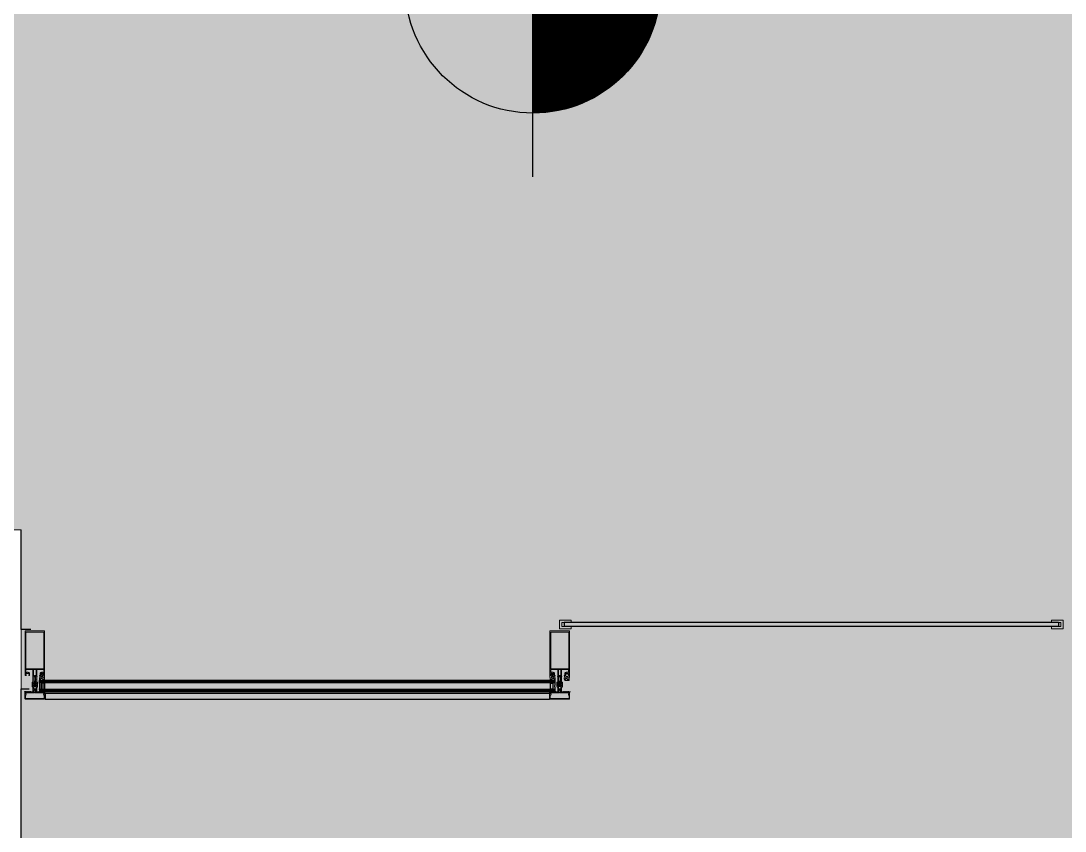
# Model space of a CAD drawing. Header units: metres. Extents: x -11920 to 1298, y -8631 to 433.
# Drawn here: x -1672 to -1403.4, y -8363.4 to -8154.9 of the extents above; entities that cross this region are included whole.
import ezdxf
from ezdxf.enums import TextEntityAlignment as Align

# ---------------------------------------------------------------- set-up
doc = ezdxf.new("R2010")
doc.units = ezdxf.units.M
doc.header["$LTSCALE"] = 0.01
doc.header["$MEASUREMENT"] = 0
doc.layers.get('0').update_dxf_attribs({"color": 30, "lineweight": 0})
for name, color, linetype in [('AG-ELEV-02', 152, 'Continuous'), ('CAM', 1, 'Continuous'), ('V-0_Notation_Level_200', 2, 'Continuous')]:
    doc.layers.add(name, color=color, linetype=linetype)
doc.layers.add('AG-Profile_Aluminium', color=122, linetype='Continuous', lineweight=9)
doc.layers.add('DOS-AG-Floor_PVC', color=91, linetype='Continuous', lineweight=15)
doc.styles.add('ALANLAR_B8$0$ALANLAR_B8$0$VIVA_100', font='arial.ttf', dxfattribs={"height": 25})

# ---------------------------------------------------------------- blocks, each defined once
blk = doc.blocks.new('*U27')
blk.add_line((0, -492.7), (0, 492.7))
at = {"const_width": 328.5}
for points in [[(0, 164.2, 0.414214), (-164.2, 0, 0.414214)], [(0, -164.2, 0.414214), (164.2, 0, 0.414214)]]:
    blk.add_lwpolyline(points, format="xyb", dxfattribs=at)
blk.add_circle((0, 0), 328.5)
at = {"style": 'ALANLAR_B8$0$ALANLAR_B8$0$VIVA_100'}
for tag, p in [('%%P0.00', (1896.6, 136.9)), ('-0.07', (1833.7, -501.6))]:
    blk.add_attdef(tag, text='', height=400, dxfattribs=at).set_placement(p, align=Align.RIGHT)
blk = doc.blocks.new('A$C0D064DF4')
at = {"layer": 'AG-Profile_Aluminium'}
for points in [[(435, 200), (865, 200)], [(889.5, -56.6), (864, -56.6), (864, 199)], [(865, 200), (865, -55.6), (889.5, -55.6)], [(885.5, -209), (864, -209), (864, -3128.3), (885.5, -3128.3)], [(885.5, -3127.3), (865, -3127.3), (865, -210), (885.5, -210)]]:
    blk.add_lwpolyline(points, dxfattribs=at)
blk = doc.blocks.new('A$C671812AB')
at = {"layer": 'AG-ELEV-02'}
for p, q in [((8355.4, -2368.2), (8355.4, -2383.9)), ((8355.4, -2368.2), (9652.5, -2368.2)), ((8355.4, -2383.9), (9652.5, -2383.9)), ((9652.5, -2368.2), (9652.5, -2383.9))]:
    blk.add_line(p, q, dxfattribs=at)
at = {"layer": 'AG-Profile_Aluminium'}
for p, q in [((9708.8, -2180.9), (9678.8, -2180.9)), ((9678.8, -2180.9), (9678.8, -2202.9)), ((9684.8, -2186.9), (9684.8, -2196.9)), ((9708.8, -2186.9), (9684.8, -2186.9)), ((9708.8, -2196.9), (9684.8, -2196.9)), ((9708.8, -2186.9), (9708.8, -2180.9)), ((9708.8, -2202.9), (9708.8, -2196.9)), ((10943.9, -2180.9), (10973.9, -2180.9)), ((10943.9, -2180.9), (10943.9, -2186.9)), ((10943.9, -2186.9), (10967.9, -2186.9)), ((10943.9, -2196.9), (10967.9, -2196.9)), ((10943.9, -2196.9), (10943.9, -2202.9)), ((10967.9, -2186.9), (10967.9, -2196.9)), ((10973.9, -2180.9), (10973.9, -2202.9)), ((10973.9, -2180.9), (10973.9, -2202.9)), ((9708.8, -2202.9), (9678.8, -2202.9)), ((10943.9, -2202.9), (10973.9, -2202.9))]:
    blk.add_line(p, q, dxfattribs=at)
for points in [[(8344.7, -2321.6), (8344.3, -2322.4, -0.280185), (8343.9, -2322.7), (8342.8, -2322.7, -0.414214), (8342.3, -2322.2), (8342.3, -2317.2, -0.414214), (8343.8, -2315.7), (8345.7, -2315.7), (8345.7, -2315.2, -0.414214), (8346.2, -2314.7), (8349.2, -2314.7, -0.414214), (8349.7, -2315.2), (8349.7, -2315.7), (8351.9, -2315.7), (8351.9, -2309.2, 0.414214), (8350.4, -2307.7), (8333.9, -2307.7), (8333.9, -2324.7), (8334.5, -2324.7), (8334.5, -2325.5, -0.414898), (8334.3, -2325.7), (8333.9, -2325.7), (8333.9, -2343.7), (8332.9, -2344.7), (8332, -2344.7, -0.401727), (8330.7, -2343.6), (8331.2, -2343.3), (8330.7, -2343), (8330.7, -2342.2), (8330.7, -2342.2), (8331.2, -2341.9), (8330.7, -2341.6), (8330.7, -2340.8), (8331.2, -2340.5), (8330.7, -2340.2), (8330.7, -2339.4), (8331.2, -2339.1), (8330.7, -2338.8), (8330.7, -2338), (8331.2, -2337.7), (8330.7, -2337.4), (8330.7, -2336.5), (8331.2, -2336.3), (8330.7, -2336), (8330.7, -2335.1), (8331.2, -2334.8), (8330.7, -2334.6), (8330.7, -2333.7), (8331.2, -2333.4), (8330.7, -2333.1), (8330.7, -2332.3), (8331.2, -2332), (8330.7, -2331.7), (8330.7, -2330.9), (8331.2, -2330.6), (8330.7, -2330.3), (8330.7, -2329.5), (8331.2, -2329.2), (8330.7, -2328.9), (8330.7, -2328.1), (8331.2, -2327.8), (8330.7, -2327.5), (8330.7, -2327.1), (8329.3, -2325.6, 0.414204), (8328.6, -2325.6), (8327.1, -2327.1), (8327.1, -2328.2), (8326.6, -2328.5), (8327.1, -2328.8), (8327.1, -2329.6), (8326.6, -2329.9), (8327.1, -2330.2), (8327.1, -2331), (8326.6, -2331.3), (8327.1, -2331.6), (8327.1, -2332.4), (8326.6, -2332.7), (8327.1, -2333), (8327.1, -2333.8), (8326.6, -2334.1), (8327.1, -2334.4), (8327.1, -2335.3), (8326.6, -2335.5), (8327.1, -2335.8), (8327.1, -2336.7), (8326.6, -2337), (8327.1, -2337.2), (8327.1, -2338.1), (8326.6, -2338.4), (8327.1, -2338.7), (8327.1, -2339.5), (8326.6, -2339.8), (8327.1, -2340.1), (8327.1, -2340.9), (8326.6, -2341.2), (8327.1, -2341.5), (8327.1, -2342.3), (8326.6, -2342.6), (8327.1, -2342.9), (8327.1, -2343.7), (8326.6, -2344), (8326.9, -2344.2, -0.259555), (8326, -2344.7), (8324.9, -2344.7), (8323.9, -2343.7), (8323.9, -2325.7), (8323.5, -2325.7, -0.414214), (8323.3, -2325.5), (8323.3, -2324.7), (8323.9, -2324.7), (8323.9, -2307.7), (8307.4, -2307.7, 0.414214), (8305.9, -2309.2), (8305.9, -2315.7), (8308.1, -2315.7), (8308.1, -2315.2, -0.414214), (8308.6, -2314.7), (8311.6, -2314.7, -0.414214), (8312.1, -2315.2), (8312.1, -2315.7), (8314, -2315.7, -0.414214), (8315.5, -2317.2), (8315.5, -2322.2, -0.414214), (8315, -2322.7), (8314, -2322.7, -0.280185), (8313.6, -2322.4), (8313.1, -2321.6), (8313.1, -2321.2), (8314.3, -2321.2), (8314.3, -2318.2, 0.414214), (8313.8, -2317.7), (8310.6, -2317.7), (8310.1, -2317.2), (8309.6, -2317.7), (8306.4, -2317.7, 0.414214), (8305.9, -2318.2), (8305.9, -2321.2), (8307.1, -2321.2), (8307.1, -2321.6), (8306.7, -2322.4, -0.280185), (8306.3, -2322.7), (8304.4, -2322.7, -0.414214), (8303.9, -2322.2), (8303.9, -2208.4, -0.414214), (8304.4, -2207.9), (8353.4, -2207.9, -0.400911), (8353.9, -2208.4), (8353.9, -2322.2, -0.414214), (8353.4, -2322.7), (8351.6, -2322.7, -0.280185), (8351.2, -2322.4), (8350.7, -2321.6), (8350.7, -2321.2), (8351.9, -2321.2), (8351.9, -2318.2, 0.414214), (8351.4, -2317.7), (8348.2, -2317.7), (8347.7, -2317.2), (8347.2, -2317.7), (8344, -2317.7, 0.414214), (8343.5, -2318.2), (8343.5, -2321.2), (8344.7, -2321.2)], [(9694.7, -2321.6), (9694.3, -2322.4, -0.280185), (9693.9, -2322.7), (9692.8, -2322.7, -0.414214), (9692.3, -2322.2), (9692.3, -2317.2, -0.414214), (9693.8, -2315.7), (9695.7, -2315.7), (9695.7, -2315.2, -0.414214), (9696.2, -2314.7), (9699.2, -2314.7, -0.414214), (9699.7, -2315.2), (9699.7, -2315.7), (9701.9, -2315.7), (9701.9, -2309.2, 0.414214), (9700.4, -2307.7), (9683.9, -2307.7), (9683.9, -2324.7), (9684.5, -2324.7), (9684.5, -2325.5, -0.414898), (9684.3, -2325.7), (9683.9, -2325.7), (9683.9, -2343.7), (9682.9, -2344.7), (9682, -2344.7, -0.401727), (9680.7, -2343.6), (9681.2, -2343.3), (9680.7, -2343), (9680.7, -2342.2), (9680.7, -2342.2), (9681.2, -2341.9), (9680.7, -2341.6), (9680.7, -2340.8), (9681.2, -2340.5), (9680.7, -2340.2), (9680.7, -2339.4), (9681.2, -2339.1), (9680.7, -2338.8), (9680.7, -2338), (9681.2, -2337.7), (9680.7, -2337.4), (9680.7, -2336.5), (9681.2, -2336.3), (9680.7, -2336), (9680.7, -2335.1), (9681.2, -2334.8), (9680.7, -2334.6), (9680.7, -2333.7), (9681.2, -2333.4), (9680.7, -2333.1), (9680.7, -2332.3), (9681.2, -2332), (9680.7, -2331.7), (9680.7, -2330.9), (9681.2, -2330.6), (9680.7, -2330.3), (9680.7, -2329.5), (9681.2, -2329.2), (9680.7, -2328.9), (9680.7, -2328.1), (9681.2, -2327.8), (9680.7, -2327.5), (9680.7, -2327.1), (9679.3, -2325.6, 0.414204), (9678.6, -2325.6), (9677.1, -2327.1), (9677.1, -2328.2), (9676.6, -2328.5), (9677.1, -2328.8), (9677.1, -2329.6), (9676.6, -2329.9), (9677.1, -2330.2), (9677.1, -2331), (9676.6, -2331.3), (9677.1, -2331.6), (9677.1, -2332.4), (9676.6, -2332.7), (9677.1, -2333), (9677.1, -2333.8), (9676.6, -2334.1), (9677.1, -2334.4), (9677.1, -2335.3), (9676.6, -2335.5), (9677.1, -2335.8), (9677.1, -2336.7), (9676.6, -2337), (9677.1, -2337.2), (9677.1, -2338.1), (9676.6, -2338.4), (9677.1, -2338.7), (9677.1, -2339.5), (9676.6, -2339.8), (9677.1, -2340.1), (9677.1, -2340.9), (9676.6, -2341.2), (9677.1, -2341.5), (9677.1, -2342.3), (9676.6, -2342.6), (9677.1, -2342.9), (9677.1, -2343.7), (9676.6, -2344), (9676.9, -2344.2, -0.259555), (9676, -2344.7), (9674.9, -2344.7), (9673.9, -2343.7), (9673.9, -2325.7), (9673.5, -2325.7, -0.414214), (9673.3, -2325.5), (9673.3, -2324.7), (9673.9, -2324.7), (9673.9, -2307.7), (9657.4, -2307.7, 0.414214), (9655.9, -2309.2), (9655.9, -2315.7), (9658.1, -2315.7), (9658.1, -2315.2, -0.414214), (9658.6, -2314.7), (9661.6, -2314.7, -0.414214), (9662.1, -2315.2), (9662.1, -2315.7), (9664, -2315.7, -0.414214), (9665.5, -2317.2), (9665.5, -2322.2, -0.414214), (9665, -2322.7), (9664, -2322.7, -0.280185), (9663.6, -2322.4), (9663.1, -2321.6), (9663.1, -2321.2), (9664.3, -2321.2), (9664.3, -2318.2, 0.414214), (9663.8, -2317.7), (9660.6, -2317.7), (9660.1, -2317.2), (9659.6, -2317.7), (9656.4, -2317.7, 0.414214), (9655.9, -2318.2), (9655.9, -2321.2), (9657.1, -2321.2), (9657.1, -2321.6), (9656.7, -2322.4, -0.280185), (9656.3, -2322.7), (9654.4, -2322.7, -0.414214), (9653.9, -2322.2), (9653.9, -2208.4, -0.414214), (9654.4, -2207.9), (9703.4, -2207.9, -0.400911), (9703.9, -2208.4), (9703.9, -2322.2, -0.414214), (9703.4, -2322.7), (9701.6, -2322.7, -0.280185), (9701.2, -2322.4), (9700.7, -2321.6), (9700.7, -2321.2), (9701.9, -2321.2), (9701.9, -2318.2, 0.414214), (9701.4, -2317.7), (9698.2, -2317.7), (9697.7, -2317.2), (9697.2, -2317.7), (9694, -2317.7, 0.414214), (9693.5, -2318.2), (9693.5, -2321.2), (9694.7, -2321.2)], [(8329.3, -2323, 0.414204), (8328.6, -2323), (8326.6, -2324.9, -0.668177), (8325.8, -2324.6), (8325.8, -2307.7), (8332.1, -2307.7), (8332.1, -2324.6, -0.668169), (8331.2, -2324.9)], [(9679.3, -2323, 0.414204), (9678.6, -2323), (9676.6, -2324.9, -0.668177), (9675.8, -2324.6), (9675.8, -2307.7), (9682.1, -2307.7), (9682.1, -2324.6, -0.668169), (9681.2, -2324.9)], [(8330.7, -2363), (8330.7, -2363.4), (8331.2, -2364.2, 0.280182), (8331.6, -2364.5), (8333.4, -2364.5, 0.414214), (8333.9, -2364), (8333.9, -2354.5, -0.198912), (8334.5, -2353.1), (8335.3, -2352.3, 0.198912), (8335.9, -2350.9), (8335.9, -2341, 0.414214), (8335.4, -2340.5), (8334.6, -2340.5, 0.414214), (8334.1, -2341), (8334.1, -2349.2, -0.414156), (8333.6, -2349.7), (8330.2, -2349.7, -0.414272), (8329.7, -2349.2), (8329.7, -2348.2, -0.414214), (8329.8, -2348.1), (8330.1, -2348.1, -0.244698), (8330.2, -2348.2), (8330.9, -2349.2, 0.414214), (8331.2, -2349.2), (8331.5, -2349), (8330.6, -2347.7, 0.244698), (8330.3, -2347.5), (8330, -2347.5, -0.414214), (8329.7, -2347.2), (8329.7, -2346, -0.414214), (8329.8, -2345.9), (8330.1, -2345.9, -0.244698), (8330.2, -2345.9), (8330.9, -2346.9, 0.414214), (8331.2, -2347), (8331.5, -2346.8), (8330.6, -2345.4, 0.244698), (8330.3, -2345.3), (8330, -2345.3, -0.414214), (8329.7, -2345), (8329.7, -2343.8, -0.414214), (8329.8, -2343.7), (8330.1, -2343.7, -0.244698), (8330.2, -2343.7), (8330.9, -2344.7, 0.414214), (8331.2, -2344.7), (8331.5, -2344.5), (8330.6, -2343.2, 0.244698), (8330.3, -2343.1), (8330, -2343.1, -0.414214), (8329.7, -2342.8), (8329.7, -2341.5, -0.414214), (8329.8, -2341.4), (8330.1, -2341.4, -0.244698), (8330.2, -2341.5), (8330.9, -2342.5, 0.414214), (8331.2, -2342.5), (8331.5, -2342.3), (8330.6, -2341, 0.244698), (8330.3, -2340.8), (8330, -2340.8, -0.414214), (8329.7, -2340.5), (8329.7, -2339.3, -0.414214), (8329.8, -2339.2), (8330, -2339.2, -0.244698), (8330.1, -2339.2), (8330.9, -2340.4, 0.414214), (8331.2, -2340.5), (8331.5, -2340.2), (8329.9, -2337.9, 0), (8329.9, -2337.9, 0.244698), (8329.1, -2337.5), (8328.8, -2337.5, 0.244698), (8328, -2337.9), (8326.4, -2340.2), (8326.7, -2340.5, 0.414214), (8327, -2340.4), (8327.8, -2339.2, -0.244698), (8327.9, -2339.2), (8328, -2339.2, -0.414214), (8328.1, -2339.3), (8328.1, -2340.5, -0.414214), (8327.8, -2340.8), (8327.5, -2340.8, 0.244698), (8327.3, -2341), (8326.4, -2342.3), (8326.7, -2342.5, 0.414214), (8327, -2342.5), (8327.7, -2341.5, -0.244698), (8327.8, -2341.4), (8328, -2341.4, -0.414214), (8328.1, -2341.5), (8328.1, -2342.8, -0.414214), (8327.8, -2343.1), (8327.5, -2343.1, 0.244698), (8327.3, -2343.2), (8326.4, -2344.5), (8326.7, -2344.7, 0.414214), (8327, -2344.7), (8327.7, -2343.7, -0.244698), (8327.8, -2343.7), (8328, -2343.7, -0.414214), (8328.1, -2343.8), (8328.1, -2345, -0.414214), (8327.8, -2345.3), (8327.5, -2345.3, 0.244698), (8327.3, -2345.4), (8326.4, -2346.8), (8326.7, -2347, 0.414214), (8327, -2346.9), (8327.7, -2345.9, -0.244698), (8327.8, -2345.9), (8328, -2345.9, -0.414214), (8328.1, -2346), (8328.1, -2347.2, -0.414214), (8327.8, -2347.5), (8327.5, -2347.5, 0.244698), (8327.3, -2347.7), (8326.4, -2349), (8326.7, -2349.2, 0.414214), (8327, -2349.2), (8327.7, -2348.2, -0.244698), (8327.8, -2348.1), (8328, -2348.1, -0.414214), (8328.1, -2348.2), (8328.1, -2349.2, -0.414214), (8327.6, -2349.7), (8324.2, -2349.7, -0.414214), (8323.7, -2349.2), (8323.7, -2341, 0.414214), (8323.2, -2340.5), (8322.4, -2340.5, 0.414214), (8321.9, -2341), (8321.9, -2350.9, 0.198912), (8322.5, -2352.3), (8323.3, -2353.1, -0.198912), (8323.9, -2354.5), (8323.9, -2364, 0.414214), (8324.4, -2364.5), (8326.3, -2364.5, 0.280182), (8326.7, -2364.2), (8327.1, -2363.4), (8327.1, -2363), (8325.9, -2363), (8325.9, -2360, -0.414214), (8326.4, -2359.5), (8328.4, -2359.5), (8328.9, -2359), (8329.4, -2359.5), (8331.4, -2359.5, -0.414214), (8331.9, -2360), (8331.9, -2363)], [(9680.7, -2363), (9680.7, -2363.4), (9681.2, -2364.2, 0.280182), (9681.6, -2364.5), (9683.4, -2364.5, 0.414214), (9683.9, -2364), (9683.9, -2354.5, -0.198912), (9684.5, -2353.1), (9685.3, -2352.3, 0.198912), (9685.9, -2350.9), (9685.9, -2341, 0.414214), (9685.4, -2340.5), (9684.6, -2340.5, 0.414214), (9684.1, -2341), (9684.1, -2349.2, -0.414156), (9683.6, -2349.7), (9680.2, -2349.7, -0.414272), (9679.7, -2349.2), (9679.7, -2348.2, -0.414214), (9679.8, -2348.1), (9680.1, -2348.1, -0.244698), (9680.2, -2348.2), (9680.9, -2349.2, 0.414214), (9681.2, -2349.2), (9681.5, -2349), (9680.6, -2347.7, 0.244698), (9680.3, -2347.5), (9680, -2347.5, -0.414214), (9679.7, -2347.2), (9679.7, -2346, -0.414214), (9679.8, -2345.9), (9680.1, -2345.9, -0.244698), (9680.2, -2345.9), (9680.9, -2346.9, 0.414214), (9681.2, -2347), (9681.5, -2346.8), (9680.6, -2345.4, 0.244698), (9680.3, -2345.3), (9680, -2345.3, -0.414214), (9679.7, -2345), (9679.7, -2343.8, -0.414214), (9679.8, -2343.7), (9680.1, -2343.7, -0.244698), (9680.2, -2343.7), (9680.9, -2344.7, 0.414214), (9681.2, -2344.7), (9681.5, -2344.5), (9680.6, -2343.2, 0.244698), (9680.3, -2343.1), (9680, -2343.1, -0.414214), (9679.7, -2342.8), (9679.7, -2341.5, -0.414214), (9679.8, -2341.4), (9680.1, -2341.4, -0.244698), (9680.2, -2341.5), (9680.9, -2342.5, 0.414214), (9681.2, -2342.5), (9681.5, -2342.3), (9680.6, -2341, 0.244698), (9680.3, -2340.8), (9680, -2340.8, -0.414214), (9679.7, -2340.5), (9679.7, -2339.3, -0.414214), (9679.8, -2339.2), (9680, -2339.2, -0.244698), (9680.1, -2339.2), (9680.9, -2340.4, 0.414214), (9681.2, -2340.5), (9681.5, -2340.2), (9679.9, -2337.9, 0), (9679.9, -2337.9, 0.244698), (9679.1, -2337.5), (9678.8, -2337.5, 0.244698), (9678, -2337.9), (9676.4, -2340.2), (9676.7, -2340.5, 0.414214), (9677, -2340.4), (9677.8, -2339.2, -0.244698), (9677.9, -2339.2), (9678, -2339.2, -0.414214), (9678.1, -2339.3), (9678.1, -2340.5, -0.414214), (9677.8, -2340.8), (9677.5, -2340.8, 0.244698), (9677.3, -2341), (9676.4, -2342.3), (9676.7, -2342.5, 0.414214), (9677, -2342.5), (9677.7, -2341.5, -0.244698), (9677.8, -2341.4), (9678, -2341.4, -0.414214), (9678.1, -2341.5), (9678.1, -2342.8, -0.414214), (9677.8, -2343.1), (9677.5, -2343.1, 0.244698), (9677.3, -2343.2), (9676.4, -2344.5), (9676.7, -2344.7, 0.414214), (9677, -2344.7), (9677.7, -2343.7, -0.244698), (9677.8, -2343.7), (9678, -2343.7, -0.414214), (9678.1, -2343.8), (9678.1, -2345, -0.414214), (9677.8, -2345.3), (9677.5, -2345.3, 0.244698), (9677.3, -2345.4), (9676.4, -2346.8), (9676.7, -2347, 0.414214), (9677, -2346.9), (9677.7, -2345.9, -0.244698), (9677.8, -2345.9), (9678, -2345.9, -0.414214), (9678.1, -2346), (9678.1, -2347.2, -0.414214), (9677.8, -2347.5), (9677.5, -2347.5, 0.244698), (9677.3, -2347.7), (9676.4, -2349), (9676.7, -2349.2, 0.414214), (9677, -2349.2), (9677.7, -2348.2, -0.244698), (9677.8, -2348.1), (9678, -2348.1, -0.414214), (9678.1, -2348.2), (9678.1, -2349.2, -0.414214), (9677.6, -2349.7), (9674.2, -2349.7, -0.414214), (9673.7, -2349.2), (9673.7, -2341, 0.414214), (9673.2, -2340.5), (9672.4, -2340.5, 0.414214), (9671.9, -2341), (9671.9, -2350.9, 0.198912), (9672.5, -2352.3), (9673.3, -2353.1, -0.198912), (9673.9, -2354.5), (9673.9, -2364, 0.414214), (9674.4, -2364.5), (9676.3, -2364.5, 0.280182), (9676.7, -2364.2), (9677.1, -2363.4), (9677.1, -2363), (9675.9, -2363), (9675.9, -2360, -0.414214), (9676.4, -2359.5), (9678.4, -2359.5), (9678.9, -2359), (9679.4, -2359.5), (9681.4, -2359.5, -0.414214), (9681.9, -2360), (9681.9, -2363)], [(8328.9, -2382.6), (8352.9, -2382.6, 0.415475), (8353.1, -2382.4), (8353.1, -2374.5), (8351.8, -2373.3, -0.734294), (8353.1, -2370.2, 0.180054), (8353.7, -2370), (8353.7, -2368.5, -1.029401), (8354.4, -2368.5), (8354.4, -2382.4, -0.414214), (8352.9, -2383.9), (8305, -2383.9, -0.414214), (8303.5, -2382.4), (8303.5, -2368.5, -1.029594), (8304.2, -2368.5), (8304.2, -2370, 0.18004), (8304.8, -2370.2, -0.734976), (8306.1, -2373.3), (8304.8, -2374.5), (8304.8, -2382.4, 0.415536), (8305, -2382.6)], [(9678.9, -2382.6), (9702.9, -2382.6, 0.415475), (9703.1, -2382.4), (9703.1, -2374.5), (9701.8, -2373.3, -0.734294), (9703.1, -2370.2, 0.180054), (9703.7, -2370), (9703.7, -2368.5, -1.029401), (9704.4, -2368.5), (9704.4, -2382.4, -0.414214), (9702.9, -2383.9), (9655, -2383.9, -0.414214), (9653.5, -2382.4), (9653.5, -2368.5, -1.029594), (9654.2, -2368.5), (9654.2, -2370, 0.18004), (9654.8, -2370.2, -0.734976), (9656.1, -2373.3), (9654.8, -2374.5), (9654.8, -2382.4, 0.415536), (9655, -2382.6)]]:
    blk.add_lwpolyline(points, format="xyb", close=True, dxfattribs=at)
for points in [[(8352.1, -2305.9), (8305.8, -2305.9), (8305.8, -2211.9), (8352.1, -2211.9)], [(9702.1, -2305.9), (9655.8, -2305.9), (9655.8, -2211.9), (9702.1, -2211.9)], [(8325.9, -2357.5), (8331.9, -2357.5), (8331.9, -2351.7), (8325.9, -2351.7)], [(9675.9, -2357.5), (9681.9, -2357.5), (9681.9, -2351.7), (9675.9, -2351.7)]]:
    blk.add_lwpolyline(points, close=True, dxfattribs=at)
at = {"layer": 'AG-Profile_Aluminium', "color": 9}
for points in [[(8343.9, -2335.8, -0.433199), (8340.7, -2332.8), (8341.5, -2324, 0.414214), (8341.2, -2323.7), (8340.8, -2323.7, -0.414214), (8340.5, -2323.4), (8340.5, -2323, -0.414214), (8340.8, -2322.7), (8343.9, -2322.7, 0.414214), (8344.9, -2321.7), (8344.9, -2320.4), (8343.8, -2320.4), (8343.8, -2319.9, -0.384615), (8351.6, -2319.9), (8351.6, -2320.4), (8350.6, -2320.4), (8350.6, -2321.7, 0.414214), (8351.6, -2322.7), (8353.9, -2322.7), (8353.6, -2334.4, -0.213288), (8352.3, -2335.7, 0.005109)], [(8352.5, -2332.7), (8351.9, -2332.7), (8351.9, -2332.2), (8343.6, -2331.2), (8343.5, -2331.7), (8343, -2331.7), (8342.2, -2332.7, 0.436697), (8344.3, -2334.7, -0.010178), (8352.3, -2334.6, 0.26621), (8352.6, -2334.1), (8353, -2333.2, 0.414214)], [(8344.6, -2328.8, -0.425894), (8344.2, -2328.2), (8344.5, -2326.1, -0.3686), (8345, -2325.7), (8350, -2325.7, -0.375315), (8350.5, -2326.1), (8350.9, -2328.9, -0.490444), (8350.3, -2329.5)], [(8346.4, -2319.6, -0.142901), (8349.1, -2319.6), (8349.1, -2322.4, -0.414214), (8348.8, -2322.7), (8346.7, -2322.7, -0.414214), (8346.4, -2322.4)], [(9664, -2335.8, 0.433199), (9667.2, -2332.8), (9666.3, -2324, -0.414214), (9666.6, -2323.7), (9667, -2323.7, 0.414214), (9667.3, -2323.4), (9667.3, -2323, 0.414214), (9667, -2322.7), (9664, -2322.7, -0.414214), (9663, -2321.7), (9663, -2320.4), (9664, -2320.4), (9664, -2319.9, 0.384615), (9656.2, -2319.9), (9656.2, -2320.4), (9657.3, -2320.4), (9657.3, -2321.7, -0.414214), (9656.3, -2322.7), (9653.9, -2322.7), (9654.3, -2334.4, 0.213288), (9655.6, -2335.7, -0.005109)], [(9655.4, -2332.7), (9655.9, -2332.7), (9656, -2332.2), (9664.3, -2331.2), (9664.3, -2331.7), (9664.8, -2331.7), (9665.7, -2332.7, -0.436697), (9663.6, -2334.7, 0.010178), (9655.6, -2334.6, -0.26621), (9655.3, -2334.1), (9654.9, -2333.2, -0.414214)], [(9663.3, -2328.8, 0.425894), (9663.7, -2328.2), (9663.4, -2326.1, 0.3686), (9662.9, -2325.7), (9657.9, -2325.7, 0.375315), (9657.4, -2326.1), (9657, -2328.9, 0.490444), (9657.6, -2329.5)], [(9661.5, -2319.6, 0.142901), (9658.8, -2319.6), (9658.8, -2322.4, 0.414214), (9659.1, -2322.7), (9661.2, -2322.7, 0.414214), (9661.5, -2322.4)], [(9693.9, -2335.8, -0.433199), (9690.7, -2332.8), (9691.5, -2324, 0.414214), (9691.2, -2323.7), (9690.8, -2323.7, -0.414214), (9690.5, -2323.4), (9690.5, -2323, -0.414214), (9690.8, -2322.7), (9693.9, -2322.7, 0.414214), (9694.9, -2321.7), (9694.9, -2320.4), (9693.8, -2320.4), (9693.8, -2319.9, -0.384615), (9701.6, -2319.9), (9701.6, -2320.4), (9700.6, -2320.4), (9700.6, -2321.7, 0.414214), (9701.6, -2322.7), (9703.9, -2322.7), (9703.6, -2334.4, -0.213288), (9702.3, -2335.7, 0.005109)], [(9702.5, -2332.7), (9701.9, -2332.7), (9701.9, -2332.2), (9693.6, -2331.2), (9693.5, -2331.7), (9693, -2331.7), (9692.2, -2332.7, 0.436697), (9694.3, -2334.7, -0.010178), (9702.3, -2334.6, 0.26621), (9702.6, -2334.1), (9703, -2333.2, 0.414214)], [(9694.6, -2328.8, -0.425894), (9694.2, -2328.2), (9694.5, -2326.1, -0.3686), (9695, -2325.7), (9700, -2325.7, -0.375315), (9700.5, -2326.1), (9700.9, -2328.9, -0.490444), (9700.3, -2329.5)], [(8342.6, -2364.4), (8342.1, -2365.3), (8341.2, -2365.3), (8341.6, -2364.4, 0.834458), (8341.1, -2364.4), (8340.6, -2365.3), (8339.7, -2365.3), (8340.1, -2364.4, 0.834458), (8339.6, -2364.4), (8339.1, -2365.3), (8338.2, -2365.3), (8338.2, -2365, 0.363249), (8337.9, -2364.8), (8331.6, -2364.8, -0.414214), (8330.6, -2363.8), (8330.6, -2363), (8331.6, -2363), (8331.6, -2362.5, 0.543452), (8326.2, -2362.5), (8326.2, -2363), (8327.3, -2363), (8327.3, -2363.8, -0.414214), (8326.3, -2364.8), (8319.9, -2364.8, 0.363249), (8319.7, -2365), (8319.6, -2365.3), (8318.7, -2365.3), (8318.2, -2364.5, 0.834458), (8317.7, -2364.5), (8318.1, -2365.3), (8317.2, -2365.3), (8316.7, -2364.5, 0.834458), (8316.2, -2364.5), (8316.6, -2365.3), (8315.7, -2365.3), (8315.2, -2364.5, 0.834458), (8314.7, -2364.5), (8315.1, -2365.3), (8314.2, -2365.3), (8313.7, -2364.5, 0.834458), (8313.2, -2364.5), (8313.6, -2365.3), (8312.7, -2365.3), (8312.2, -2364.5, 0.834458), (8311.7, -2364.5), (8312.1, -2365.3), (8311.2, -2365.3), (8310.7, -2364.5, 0.834458), (8310.2, -2364.5), (8310.6, -2365.3), (8309.7, -2365.3), (8309.2, -2364.5, 0.834458), (8308.7, -2364.5), (8309.1, -2365.3), (8308.2, -2365.3), (8307.7, -2364.5, 0.834458), (8307.2, -2364.5), (8307.6, -2365.3), (8306.7, -2365.3), (8306.2, -2364.5, 0.834458), (8305.7, -2364.5), (8306.1, -2365.3), (8305.2, -2365.3), (8304.7, -2364.5, 0.833224), (8304.2, -2364.5), (8304.2, -2364.6, -0.121295), (8304.4, -2365.3, -0.083975), (8302.3, -2364.3, 0.853065), (8302, -2364.7, -0.075674), (8303.8, -2367, 0.344474), (8304.8, -2367.8), (8326.7, -2367.8, 0.253164), (8327.5, -2367.3, -0.541002), (8330.3, -2367.3, 0.253164), (8331.1, -2367.8), (8353, -2367.8, 0.344474), (8354, -2367, -0.075525), (8355.8, -2364.6, 0.853065), (8355.5, -2364.2, -0.085692), (8353.4, -2365.3, -0.114183), (8353.6, -2364.5), (8353.6, -2364.4, 0.833224), (8353.1, -2364.4), (8352.6, -2365.3), (8351.7, -2365.3), (8352.1, -2364.4, 0.834458), (8351.6, -2364.4), (8351.1, -2365.3), (8350.2, -2365.3), (8350.6, -2364.4, 0.834458), (8350.1, -2364.4), (8349.6, -2365.3), (8348.7, -2365.3), (8349.1, -2364.4, 0.834458), (8348.6, -2364.4), (8348.1, -2365.3), (8347.2, -2365.3), (8347.6, -2364.4, 0.834458), (8347.1, -2364.4), (8346.6, -2365.3), (8345.7, -2365.3), (8346.1, -2364.4, 0.834458), (8345.6, -2364.4), (8345.1, -2365.3), (8344.2, -2365.3), (8344.6, -2364.4, 0.834458), (8344.1, -2364.4), (8343.6, -2365.3), (8342.7, -2365.3), (8343.1, -2364.4, 0.834458)], [(9692.6, -2364.4), (9692.1, -2365.3), (9691.2, -2365.3), (9691.6, -2364.4, 0.834458), (9691.1, -2364.4), (9690.6, -2365.3), (9689.7, -2365.3), (9690.1, -2364.4, 0.834458), (9689.6, -2364.4), (9689.1, -2365.3), (9688.2, -2365.3), (9688.2, -2365, 0.363249), (9687.9, -2364.8), (9681.6, -2364.8, -0.414214), (9680.6, -2363.8), (9680.6, -2363), (9681.6, -2363), (9681.6, -2362.5, 0.543452), (9676.2, -2362.5), (9676.2, -2363), (9677.3, -2363), (9677.3, -2363.8, -0.414214), (9676.3, -2364.8), (9669.9, -2364.8, 0.363249), (9669.7, -2365), (9669.6, -2365.3), (9668.7, -2365.3), (9668.2, -2364.5, 0.834458), (9667.7, -2364.5), (9668.1, -2365.3), (9667.2, -2365.3), (9666.7, -2364.5, 0.834458), (9666.2, -2364.5), (9666.6, -2365.3), (9665.7, -2365.3), (9665.2, -2364.5, 0.834458), (9664.7, -2364.5), (9665.1, -2365.3), (9664.2, -2365.3), (9663.7, -2364.5, 0.834458), (9663.2, -2364.5), (9663.6, -2365.3), (9662.7, -2365.3), (9662.2, -2364.5, 0.834458), (9661.7, -2364.5), (9662.1, -2365.3), (9661.2, -2365.3), (9660.7, -2364.5, 0.834458), (9660.2, -2364.5), (9660.6, -2365.3), (9659.7, -2365.3), (9659.2, -2364.5, 0.834458), (9658.7, -2364.5), (9659.1, -2365.3), (9658.2, -2365.3), (9657.7, -2364.5, 0.834458), (9657.2, -2364.5), (9657.6, -2365.3), (9656.7, -2365.3), (9656.2, -2364.5, 0.834458), (9655.7, -2364.5), (9656.1, -2365.3), (9655.2, -2365.3), (9654.7, -2364.5, 0.833224), (9654.2, -2364.5), (9654.2, -2364.6, -0.121295), (9654.4, -2365.3, -0.083975), (9652.3, -2364.3, 0.853065), (9652, -2364.7, -0.075674), (9653.8, -2367, 0.344474), (9654.8, -2367.8), (9676.7, -2367.8, 0.253164), (9677.5, -2367.3, -0.541002), (9680.3, -2367.3, 0.253164), (9681.1, -2367.8), (9703, -2367.8, 0.344474), (9704, -2367, -0.075525), (9705.8, -2364.6, 0.853065), (9705.5, -2364.2, -0.085692), (9703.4, -2365.3, -0.114183), (9703.6, -2364.5), (9703.6, -2364.4, 0.833224), (9703.1, -2364.4), (9702.6, -2365.3), (9701.7, -2365.3), (9702.1, -2364.4, 0.834458), (9701.6, -2364.4), (9701.1, -2365.3), (9700.2, -2365.3), (9700.6, -2364.4, 0.834458), (9700.1, -2364.4), (9699.6, -2365.3), (9698.7, -2365.3), (9699.1, -2364.4, 0.834458), (9698.6, -2364.4), (9698.1, -2365.3), (9697.2, -2365.3), (9697.6, -2364.4, 0.834458), (9697.1, -2364.4), (9696.6, -2365.3), (9695.7, -2365.3), (9696.1, -2364.4, 0.834458), (9695.6, -2364.4), (9695.1, -2365.3), (9694.2, -2365.3), (9694.6, -2364.4, 0.834458), (9694.1, -2364.4), (9693.6, -2365.3), (9692.7, -2365.3), (9693.1, -2364.4, 0.834458)]]:
    blk.add_lwpolyline(points, format="xyb", close=True, dxfattribs=at)
at = {"layer": 'CAM'}
for p, q in [((10961.9, -2186.9), (9690.8, -2186.9)), ((9690.8, -2186.9), (9690.8, -2196.9)), ((10961.9, -2196.9), (9690.8, -2196.9)), ((10961.9, -2186.9), (10961.9, -2196.9)), ((8341, -2341.7), (8341, -2335.7)), ((9666.9, -2335.7), (8341, -2335.7)), ((9666.9, -2341.7), (9666.9, -2335.7)), ((9666.9, -2337.7), (8341, -2337.7)), ((9666.9, -2339.7), (8341, -2339.7)), ((9666.9, -2341.7), (8341, -2341.7)), ((8341, -2358.7), (8341, -2364.7)), ((9666.9, -2358.7), (8341, -2358.7)), ((9666.9, -2360.7), (8341, -2360.7)), ((9666.9, -2362.7), (8341, -2362.7)), ((9666.9, -2364.7), (9666.9, -2358.7)), ((9666.9, -2364.7), (8341, -2364.7))]:
    blk.add_line(p, q, dxfattribs=at)
for points in [[(8353.7, -2341.7), (8353.7, -2358.7), (8348, -2358.7), (8346, -2356.7), (8346, -2343.7), (8348, -2341.7)], [(8353, -2342.4), (8348.3, -2342.4), (8346.7, -2344), (8346.7, -2356.4), (8348.3, -2358), (8353, -2358)], [(9654.2, -2341.7), (9654.2, -2358.7), (9659.9, -2358.7), (9661.9, -2356.7), (9661.9, -2343.7), (9659.9, -2341.7)], [(9654.9, -2342.4), (9659.6, -2342.4), (9661.2, -2344), (9661.2, -2356.4), (9659.6, -2358), (9654.9, -2358)]]:
    blk.add_lwpolyline(points, close=True, dxfattribs=at)
for centre, start, end in [((8301.7, -2350.2), 347.7895, 12.2105), ((9706.1, -2350.2), 167.7895, 192.2105)]:
    blk.add_arc(centre, 40.2, start, end, dxfattribs=at)
blk.add_blockref('A$C0D064DF4', (7428.9, -2148.5))

msp = doc.modelspace()

# ---------------------------------------------------------------- hatches: boundary and pattern name
at = {"layer": 'DOS-AG-Floor_PVC'}
h = msp.add_hatch(dxfattribs=at)
h.set_pattern_fill('CROSS', color=256, scale=100, style=0)
h.set_pattern_definition([(0, (-1930.435, -7585.879), (25, 25), [12.5, -37.5]), (90, (-1924.185, -7592.129), (-25, 25), [12.5, -37.5])])
h.paths.add_polyline_path([(-1178.93, -8368.12), (-1178.93, -8568.12), (-1628.93, -8568.12), (-1628.93, -8368.12)], flags=16)
edge = h.paths.add_edge_path()
edge.add_line((-1671.93, -8624.41), (-1134.91, -8624.41))
edge.add_line((-1134.91, -8624.41), (-1134.83, -8285.98))
edge.add_line((-1134.83, -8285.98), (-1134.83, -8285.88))
edge.add_line((-1134.83, -8285.88), (-1091.93, -8285.88))
edge.add_line((-1091.93, -8285.88), (-1091.93, -8406.82))
edge.add_arc((-1090.05, -8155.21), 251.62, 269.5712, 359.8465)
edge.add_line((-838.44, -8155.88), (-838.44, -7585.88))
edge.add_line((-838.44, -7585.88), (-1930.44, -7585.88))
edge.add_line((-1930.44, -7585.88), (-1930.44, -7174.88))
edge.add_line((-1930.44, -7174.88), (-1911.51, -7174.88))
edge.add_line((-1911.51, -7174.88), (-1911.44, -7174.88))
edge.add_line((-1911.44, -7174.88), (-1911.44, -7084.88))
edge.add_line((-1911.44, -7084.88), (-1930.44, -7084.88))
edge.add_line((-1930.44, -7084.88), (-1930.44, -6982.88))
edge.add_line((-1930.44, -6982.88), (-1911.44, -6982.88))
edge.add_line((-1911.44, -6982.88), (-1911.44, -6872.88))
edge.add_line((-1911.44, -6872.88), (-1930.44, -6872.88))
edge.add_line((-1930.44, -6872.88), (-1930.44, -6822.88))
edge.add_line((-1930.44, -6822.88), (-1911.44, -6822.88))
edge.add_line((-1911.44, -6822.88), (-1911.44, -6732.88))
edge.add_line((-1911.44, -6732.88), (-1930.44, -6732.88))
edge.add_line((-1930.44, -6732.88), (-1930.44, -6625.88))
edge.add_line((-1930.44, -6625.88), (-1584.44, -6625.88))
edge.add_line((-1584.44, -6625.88), (-1584.44, -6467.88))
edge.add_line((-1584.44, -6467.88), (-2135.44, -6467.88))
edge.add_line((-2135.44, -6467.88), (-2135.44, -7500.88))
edge.add_line((-2135.44, -7500.88), (-3578.44, -7500.88))
edge.add_line((-3578.44, -7500.88), (-3578.44, -7460.88))
edge.add_line((-3578.44, -7460.88), (-3848.44, -7460.88))
edge.add_line((-3848.44, -7460.88), (-3848.44, -7500.88))
edge.add_line((-3848.44, -7500.88), (-4013.44, -7500.88))
edge.add_line((-4013.44, -7500.88), (-4013.44, -7460.88))
edge.add_line((-4013.44, -7460.88), (-4283.44, -7460.88))
edge.add_line((-4283.44, -7460.88), (-4283.44, -7500.88))
edge.add_line((-4283.44, -7500.88), (-4341.44, -7500.88))
edge.add_line((-4341.44, -7500.88), (-4341.44, -8015.88))
edge.add_line((-4341.44, -8015.88), (-4198.44, -8015.88))
edge.add_line((-4198.44, -8015.88), (-4198.44, -8095.88))
edge.add_line((-4198.44, -8095.88), (-4278.44, -8095.88))
edge.add_line((-4278.44, -8095.88), (-4278.44, -8305.88))
edge.add_line((-4278.44, -8305.88), (-4198.44, -8305.88))
edge.add_line((-4198.44, -8305.88), (-4198.44, -8400.88))
edge.add_line((-4198.44, -8400.88), (-3438.44, -8400.88))
edge.add_line((-3438.44, -8400.88), (-3438.44, -8305.88))
edge.add_line((-3438.44, -8305.88), (-3358.44, -8305.88))
edge.add_line((-3358.44, -8305.88), (-3358.44, -8400.88))
edge.add_line((-3358.44, -8400.88), (-2764.38, -8400.88))
edge.add_line((-2764.38, -8400.88), (-2764.38, -8385.41))
edge.add_line((-2764.38, -8385.41), (-2598.44, -8385.41))
edge.add_line((-2598.44, -8385.41), (-2598.44, -8306.21))
edge.add_line((-2598.44, -8306.21), (-3018.44, -8305.88))
edge.add_line((-3018.44, -8305.88), (-3018.44, -8115.88))
edge.add_line((-3018.44, -8115.88), (-3118.44, -8115.88))
edge.add_line((-3118.44, -8115.88), (-3118.44, -8110.88))
edge.add_line((-3118.44, -8110.88), (-3138.44, -8110.88))
edge.add_line((-3138.44, -8110.88), (-3138.44, -7957.88))
edge.add_line((-3138.44, -7957.88), (-3118.44, -7957.88))
edge.add_line((-3118.44, -7957.88), (-3118.44, -7952.88))
edge.add_line((-3118.44, -7952.88), (-3018.44, -7952.88))
edge.add_line((-3018.44, -7952.88), (-3018.44, -7915.88))
edge.add_line((-3018.44, -7915.88), (-2053.44, -7915.88))
edge.add_line((-2053.44, -7915.88), (-2053.44, -7952.88))
edge.add_line((-2053.44, -7952.88), (-1953.44, -7952.88))
edge.add_line((-1953.44, -7952.88), (-1953.44, -7957.88))
edge.add_line((-1953.44, -7957.88), (-1933.44, -7957.88))
edge.add_line((-1933.44, -7957.88), (-1933.44, -8263.88))
edge.add_line((-1933.44, -8263.88), (-1953.44, -8263.88))
edge.add_line((-1953.44, -8263.88), (-1953.44, -8268.88))
edge.add_line((-1953.44, -8268.88), (-2053.44, -8268.88))
edge.add_line((-2053.44, -8268.88), (-2053.44, -8305.88))
edge.add_line((-2053.44, -8305.88), (-2518.44, -8305.88))
edge.add_line((-2518.44, -8305.88), (-2518.44, -8385.51))
edge.add_line((-2518.44, -8385.51), (-2142.49, -8385.41))
edge.add_line((-2142.49, -8385.41), (-2142.49, -8406.48))
edge.add_line((-2142.49, -8406.48), (-2139.59, -8406.48))
edge.add_line((-2139.59, -8406.48), (-2139.59, -8406.82))
edge.add_line((-2139.59, -8406.82), (-2135.93, -8400.88))
edge.add_line((-2135.93, -8400.88), (-1758.44, -8400.88))
edge.add_line((-1758.44, -8400.88), (-1758.44, -8305.88))
edge.add_line((-1758.44, -8305.88), (-1714.93, -8305.88))
edge.add_line((-1714.93, -8305.88), (-1714.93, -8285.88))
edge.add_line((-1714.93, -8285.88), (-1671.93, -8285.88))
edge.add_line((-1671.93, -8285.88), (-1671.93, -8624.41))

# ---------------------------------------------------------------- linework, layer by layer
msp.add_lwpolyline([(-2518.44, -8385.51), (-2142.49, -8385.41), (-2142.49, -8406.48), (-2139.59, -8406.48), (-2139.59, -8406.82), (-2135.93, -8400.88), (-1758.44, -8400.88), (-1758.44, -8305.88), (-1714.93, -8305.88), (-1714.93, -8285.88), (-1671.93, -8285.88), (-1671.93, -8624.41), (-1134.93, -8624.41), (-1134.93, -8285.98), (-1134.93, -8285.88), (-1091.93, -8285.88), (-1091.93, -8406.82, 0.415622), (-838.44, -8155.88), (-838.44, -7585.88), (-1930.44, -7585.88), (-1930.44, -7174.88)], format="xyb", dxfattribs=at)

# ---------------------------------------------------------------- block references
at = {"xscale": 0.1, "yscale": 0.1, "zscale": 0.1}
msp.add_blockref('A$C671812AB', (-2501.33, -8091.02), dxfattribs=at)
at = {"layer": 'V-0_Notation_Level_200', "xscale": 0.1, "yscale": 0.1, "zscale": 0.1}
msp.add_blockref('*U27', (-1540.33, -8145.82), dxfattribs=at)

doc.saveas('drawing.dxf')
